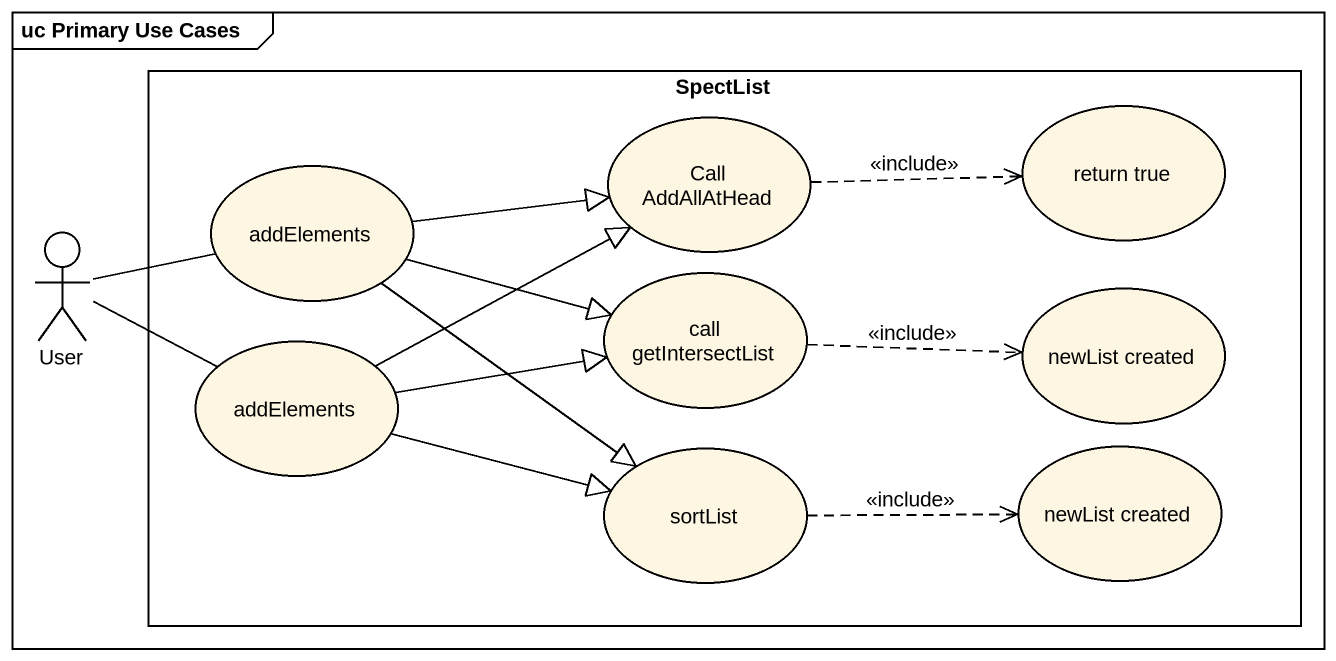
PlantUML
@startuml
mainframe uc Primary Use Cases
rectangle SpectList {
  usecase "Call AddAllAtHead" as Call_AddAllAtHead
  usecase "return true" as return_true
  usecase addElements
  usecase "call getIntersectList" as call_getIntersectList
  usecase "newList created" as newList_created
  usecase "addElements" as addElements_2
  usecase sortList
  usecase "newList created" as newList_created_2
}
actor User
Call_AddAllAtHead .right.> return_true : <<include>>
User -right- addElements
User -right- addElements_2
addElements -right-|> Call_AddAllAtHead
addElements -right-|> call_getIntersectList
addElements --|> sortList
call_getIntersectList .right.> newList_created : <<include>>
addElements_2 -right-|> Call_AddAllAtHead
addElements_2 -right-|> call_getIntersectList
addElements_2 -right-|> sortList
sortList .right.> newList_created_2 : <<include>>
@enduml
